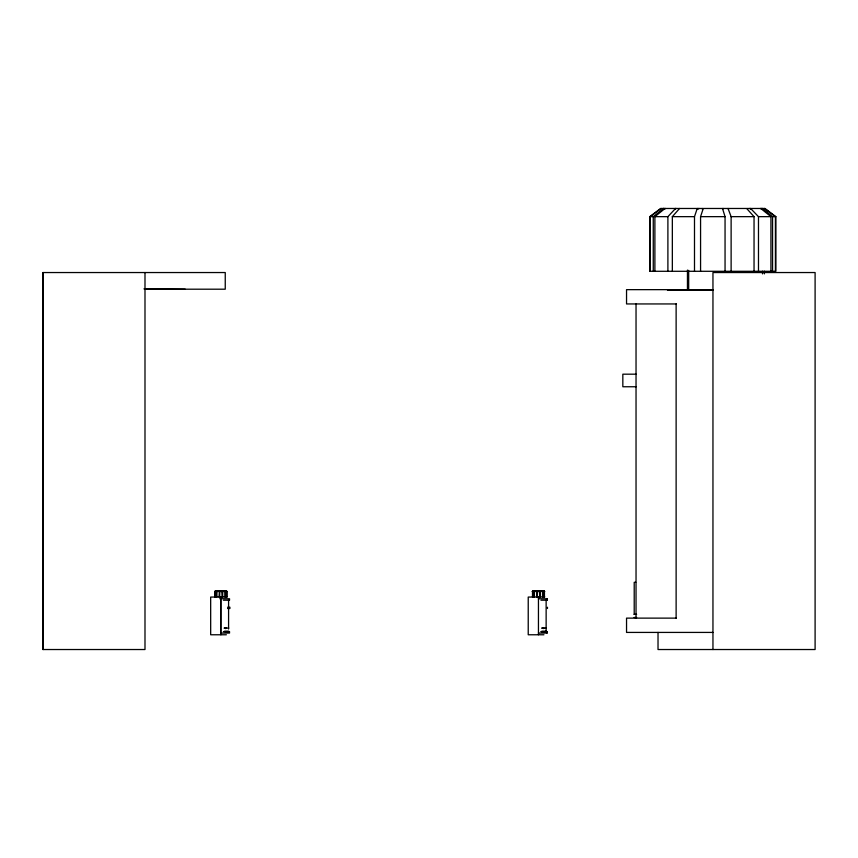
<?xml version="1.0" encoding="UTF-8"?>
<svg xmlns="http://www.w3.org/2000/svg" width="858" height="858" viewBox="0 0 858 858"><rect width="100%" height="100%" fill="white"/><g stroke="black" fill="none" stroke-linecap="round" stroke-linejoin="round"><path stroke-width="1.29" d="M539.553 590.658L539.639 596.943M534.405 596.943L534.405 591.484L535.113 590.658M217.514 590.787L216.859 591.484L216.859 596.943M722.897 208.473L722.779 208.966A4.74 2.821 10.9 0 0 722.876 209.674L725.053 216.656L725.053 271.289M694.497 271.289L694.497 216.656L696.943 209.363A5.298 3.142 -11.4 0 1 697.404 208.666L697.575 208.473M700.568 271.289L700.568 216.656L703.12 208.912M219.047 596.943L219.455 590.701M219.659 596.943L219.787 590.701M536.604 596.943L537.065 590.658M537.215 596.943L537.526 590.733M221.804 590.744L222.093 596.943M679.557 208.473L672.34 216.656L672.34 271.289M723.112 208.473L722.983 208.741A4.59 2.724 10.6 0 0 722.929 208.966M225.654 628.635L224.474 628.056M697.49 208.998L698.026 208.473M532.636 591.484L533.73 590.658L532.646 591.484L532.668 596.943M667.899 271.289L667.899 216.656L675.578 208.473M216.409 596.943L216.409 591.484L217.074 590.787M533.966 596.943L533.966 591.484L534.631 590.787M664.564 208.473L664.006 208.998M665.379 208.473L665.047 208.784A5.298 0.826 -36.9 0 1 664.768 209.02M698.433 208.955L699.002 208.473M216.034 590.744L214.918 591.484L214.929 596.943M532.507 596.943L532.507 591.484L533.665 590.701M665.004 208.483L654.89 216.656L654.89 271.289M650.203 271.289L650.203 216.656L653.26 216.656L663.566 208.473M214.929 591.484L216.119 590.701L215.079 591.484M532.464 591.484L533.419 590.776M650.203 216.656L661.1 208.473M674.624 208.966L675.332 208.473M675.375 208.966L676.083 208.473M662.612 208.912L663.245 208.473M663.985 208.473L663.845 208.569A4.569 0.761 -36.9 0 0 663.234 209.02M663.481 208.473L663.084 208.741A4.59 0.686 -36.8 0 0 662.773 208.987M544.026 628.292L542.181 628.067M225.729 628.11L226.415 628.11M225.89 628.185L226.48 628.292M654.89 216.656L667.899 216.656M672.34 216.656L694.497 216.656M700.568 216.656L725.053 216.656M728.539 208.955L728.034 208.473L731.123 216.656L754.043 216.656L754.043 271.289M750.611 208.473L758.483 216.656L770.934 216.656L770.934 271.289M762.269 208.515L762.848 208.912A4.58 0.761 36.9 0 1 763.792 209.577L772.565 216.656L775.857 216.656L775.857 271.289L649.763 271.289L649.763 216.656L660.66 208.473L764.961 208.473L775.857 216.656M143.951 288.878L185.231 289.2M144.991 289.2L225.246 289.2L225.246 272.544L42.9 272.544L42.9 649.527L144.991 649.527L144.991 272.544M712.955 289.65L626.544 289.65L626.544 303.946L676.436 303.946M667.481 290.111L713.03 290.111M636.121 374.185L622.833 374.185L622.833 386.754L636.121 386.754M635.724 582.303L634.212 582.303L634.212 614.339M215.723 590.658L226.083 590.658M533.279 590.658L543.629 590.658M214.597 591.484L216.409 591.484M216.859 591.484L219.047 591.484M219.659 591.484L222.093 591.484M222.522 590.733L222.694 591.484L225 591.484L225 596.943M224.592 590.701L227.209 591.484M532.153 591.484L533.966 591.484M534.405 591.484L536.604 591.484M537.215 591.484L539.639 591.484M539.789 590.658L540.25 591.484L542.546 591.484L542.546 596.943M542.202 590.733L544.766 591.484M227.209 596.943L210.671 597.071L210.682 634.77L226.383 634.77M544.766 596.943L528.228 597.071L528.228 634.77L543.929 634.77M219.766 598.723L229.536 598.777L229.536 600.203L223.38 600.203M538.449 598.777L547.093 598.777L547.093 600.203L540.937 600.203M227.595 607.228L229.901 607.228L229.901 608.494L227.595 608.494M634.083 614.339L636.615 614.339M634.083 617.481L636.647 617.481M676.436 618.125L626.544 618.125L626.544 632.421L712.955 632.421M224.11 628.11L228.743 628.045M541.666 628.11L546.289 628.045M224.324 631.252L228.754 631.252M541.87 631.252L546.31 631.252M224.85 631.563L228.775 631.563M541.334 631.563L546.332 631.563M223.38 631.627L229.536 631.627L229.536 633.065L220.892 633.065M540.937 631.627L547.093 631.627L547.093 633.065L538.449 633.065M543.961 628.11L543.211 628.635M750.021 208.473L750.729 208.891M749.849 208.473L750.557 208.966M544.262 596.943L544.262 591.484L543.168 590.658L544.444 591.484L544.444 596.943M762.194 208.473L763.03 208.998M761.7 208.473L762.097 208.741A4.59 0.686 36.8 0 1 762.397 208.987M761.936 208.473L762.569 208.912M764.521 208.473L775.418 216.656L775.418 271.289M543.597 590.819L544.422 591.484L543.371 590.797M226.898 591.484L225.826 590.797L226.866 591.484L226.866 596.943M770.934 216.656L762.462 209.835A5.309 0.837 36.9 0 1 761.668 209.137L760.96 208.473M761.175 208.998L760.617 208.473M542.546 591.484L541.87 590.733M225 591.484L224.217 590.701M754.043 216.656L747.028 208.891M702.069 208.473L702.187 208.741A4.59 2.724 -10.7 0 1 702.252 208.966M772.565 216.656L772.565 271.289M764.392 271.214L764.392 273.884M762.515 271.214L762.515 273.884M758.483 216.656L758.483 271.289M731.123 216.656L731.123 271.289M712.955 649.527L712.955 272.544L815.1 272.544L815.1 649.527L658.022 649.527L658.022 632.421M688.684 270.356L688.684 290.111M687.451 270.088L687.451 289.714M676.125 303.946L676.125 618.125M653.26 216.656L653.26 271.289M636.035 303.946L636.035 618.125M547.458 607.228L547.458 608.494M547.072 598.777L547.072 600.203M547.072 631.627L547.072 633.065M546.138 600.203L546.138 631.627M542.996 591.484L542.996 596.943M540.25 591.484L540.25 596.943M538.449 597.071L538.449 634.77M228.582 600.203L228.582 629.053M226.705 591.484L226.705 596.943M225.439 591.484L225.439 596.943M222.694 591.484L222.694 596.943M220.892 597.071L220.892 634.77M220.71 600.203L220.71 631.627M215.122 591.484L215.122 596.943M43.232 272.544L43.232 649.527"/></g></svg>
